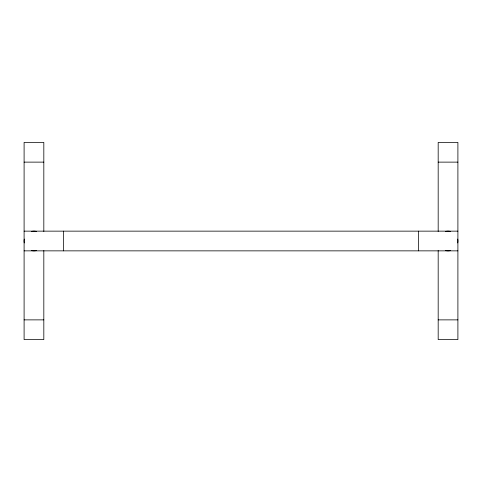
<?xml version="1.0" encoding="UTF-8"?>
<svg xmlns="http://www.w3.org/2000/svg" width="482" height="482" viewBox="0 0 482 482"><rect width="100%" height="100%" fill="white"/><g stroke="black" fill="none" stroke-linecap="round" stroke-linejoin="round"><path stroke-width="0.72" d="M24.1 162.127L43.82 162.127M438.18 162.127L457.9 162.127M24.1 231.143L457.9 231.143M24.1 250.857L457.9 250.857M24.1 319.873L43.82 319.873M438.18 319.873L457.9 319.873M438.18 231.474L438.18 142.407L457.9 142.407L457.9 339.593L438.18 339.593L438.18 250.526M418.466 231.143L418.466 250.857M63.534 231.143L63.534 250.857M43.82 231.474L43.82 142.407L24.1 142.407L24.1 339.593L43.82 339.593L43.82 250.526M36.512 250.526A9.857 9.857 0 0 1 31.408 250.526M24.293 242.928A9.857 9.857 0 0 1 24.293 239.072M31.408 231.474A9.857 9.857 0 0 1 36.512 231.474M457.707 239.072A9.857 9.857 0 0 1 457.707 242.928M450.592 250.526A9.857 9.857 0 0 1 445.488 250.526M445.488 231.474A9.857 9.857 0 0 1 450.592 231.474"/></g></svg>
